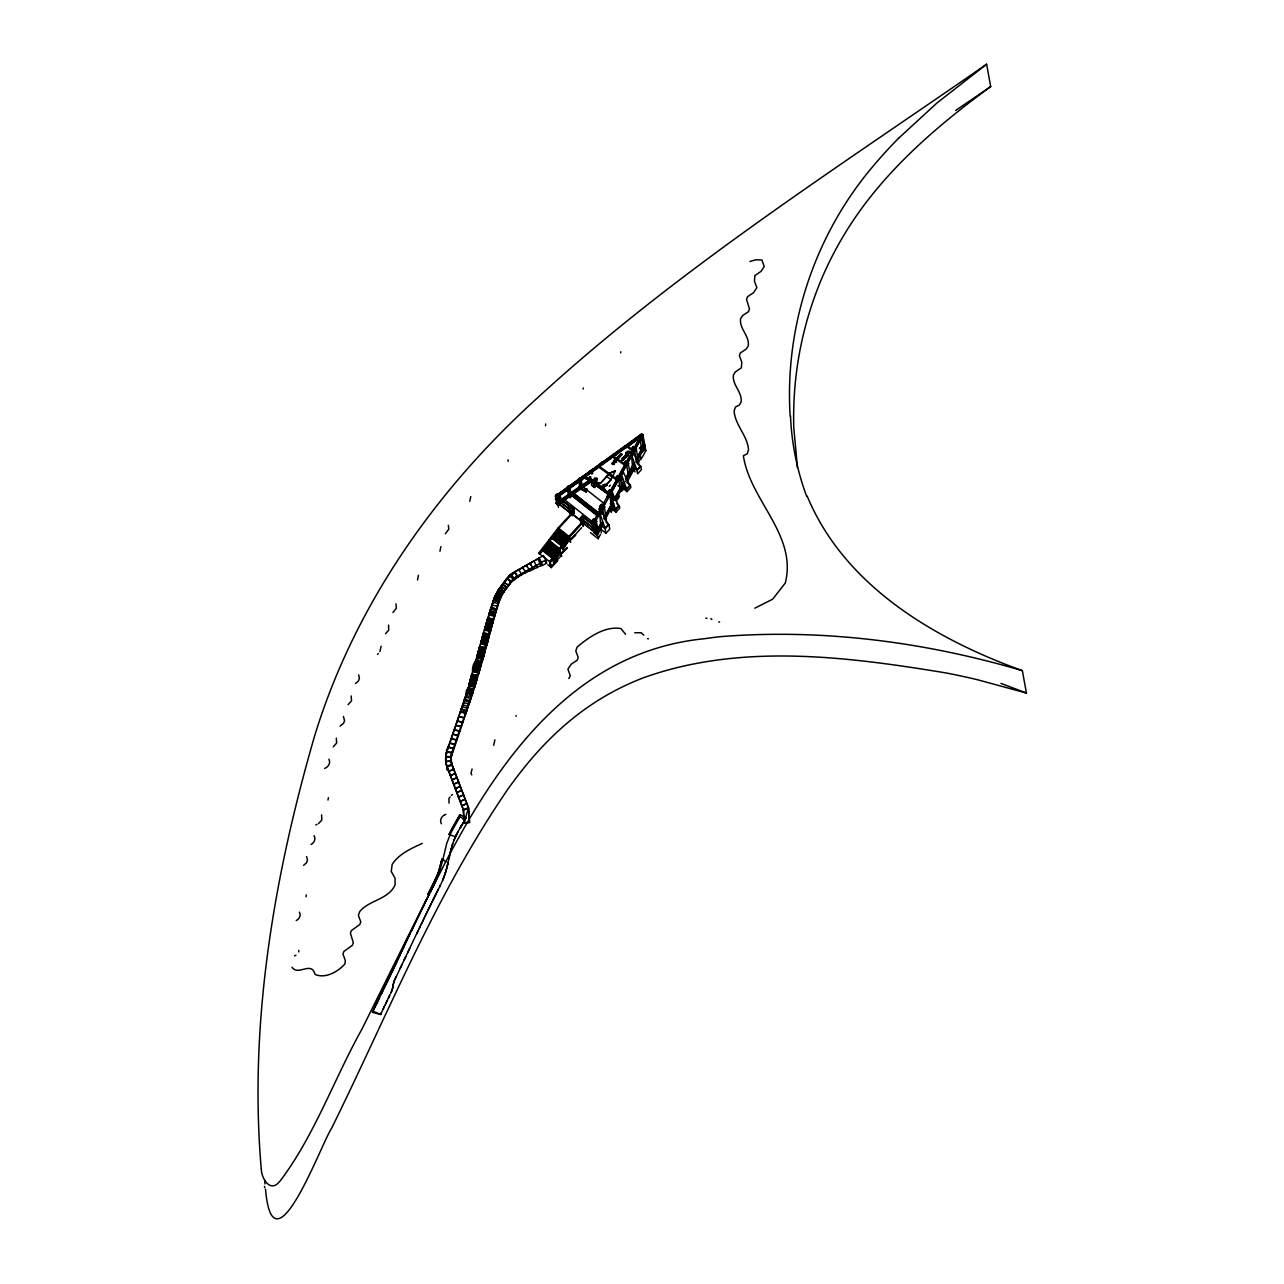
<?xml version="1.0" encoding="UTF-8"?>
<svg xmlns="http://www.w3.org/2000/svg" width="1284" height="1284" viewBox="0 0 1284 1284"><rect width="100%" height="100%" fill="white"/><g stroke="black" fill="none" stroke-linecap="round" stroke-linejoin="round"><path stroke-width="1.5" d="M445.58 758.09L445.676 760.224M594.973 477.552L596.627 485.095L594.396 487.519L591.603 485.32L591.667 479.558M488.851 637.426L488.401 635.163L483.266 633.75M493.008 622.034L492.671 620.3L487.535 618.872L489.958 611.2L495.094 612.629M445.676 758.298L445.997 755.265M451.133 756.099L451.406 762.552M451.182 755.794L451.085 760.064M500.712 596.241L499.637 599.532L494.613 597.846L500.054 588.168M482.367 660.955L475.208 685.158L474.871 683.313L469.735 681.884L470.088 683.794M493.168 621.424L494.34 617.299M490.167 632.643L488.289 639.416M493.377 620.718L493.024 619L491.499 624.618M478.691 673.586L479.157 668.226L474.005 666.717M475.594 684.019L475.224 682.013M479.06 672.334L478.611 670.087L473.475 668.659L478.627 670.184M474.342 687.983L476.99 675.496L471.854 674.068L468.676 685.817M475.963 682.815L475.578 680.697L470.442 679.284L471.517 675.464L476.653 676.893M482.495 660.506L482.014 658.162L476.878 656.75L481.516 640.363M479.43 671.083L478.964 668.787M482.864 659.173L482.367 656.862M495.913 611.714L497.406 606.786M498.433 589.821L497.566 591.86L502.156 594.267L511.337 581.861L517.629 576.644M600.206 483.538L609.82 472.929L615.389 470.811L609.884 473.282L600.206 483.538L596.354 482.848L596.851 478.274L591.138 481.195L596.851 478.274M596.354 482.848L596.916 478.627M472.801 692.83L472.528 691.322L467.408 689.909L467.665 691.386M476.332 681.595L475.931 679.397L470.795 677.984M476.701 680.376L476.284 678.096L471.148 676.684L476.3 678.193M498.288 603.913L498.802 601.265L493.65 599.74L493.136 601.313M483.217 657.922L482.72 655.562L477.584 654.134M451.278 756.276L451.342 754.832M494.581 616.384L496.041 611.344M486.572 645.756L486.106 643.637L480.97 642.209M483.57 656.638L483.073 654.246M471.709 696.153L474.534 684.709L469.382 683.2M490.039 633.012L491.355 628.197M496.523 609.739L496.988 606.626M490.52 631.295L491.242 625.452M480.168 668.563L479.67 666.171L474.534 664.759M483.94 655.338L483.426 652.946L478.29 651.534M500.76 596.145L502.076 593.85L497.454 591.25L493.762 600.398L498.898 601.827L503.44 592.357M480.537 667.295L480.023 664.871L474.887 663.459M497.277 607.139L501.418 594.877M495.415 613.511L495.929 609.836M477.086 678.979L476.637 676.796L471.501 675.368L473.154 670.071L478.274 671.484L475.401 681.355L475.85 683.12M484.293 654.038L483.779 651.646L487.535 638.517L482.399 637.105M487.294 643.14L486.171 647.184M494.212 617.668L494.693 616.079M492.542 623.799L492.141 622.259L487.005 620.83L487.342 622.692M480.906 666.027L480.377 663.571L475.241 662.143M495.046 614.795L498.031 603.608L492.879 602.1L493.056 603.095M473.186 691.643C473.154 685.833 464.824 687.486 466.365 693.569M481.853 638.951L487.005 640.475L487.422 642.754L487.647 641.823M392.952 985.984L392.888 986.818A27.237 25.15 -10.3 0 1 391.203 992.067L390.834 993.094M393.113 985.085L392.936 986.513M393.097 985.614L393.177 984.796M492.879 622.531L494.709 613.848L489.573 612.436M477.455 677.759L476.99 675.496M445.997 755.249L446.158 753.515M451.31 755.971L451.438 754.398M485.015 651.437L484.485 649.046M488.016 640.523L487.519 638.421L491.628 624.313L486.476 622.788L487.888 617.572L493.04 619.097M491.274 628.374L493.265 621.183M392.84 986.594L392.824 987.107A27.237 25.15 -10.3 0 1 391.251 992.291L390.962 992.821M393.209 985.021L393.225 984.491A27.076 24.942 -11.8 0 1 394.846 979.339M446.062 753.949L445.66 759.647M481.275 664.775C479.076 654.134 471.533 662.865 472.592 671.917M485.384 650.121L484.822 647.73L479.702 646.317L484.854 647.826L481.693 659.382M481.677 639.609L486.813 641.021L487.246 643.396L488.369 639.207M488.722 637.891L488.225 635.821M491.82 626.496L491.371 625.035M489.092 636.575L489.686 631.054C491.997 627.603 483.619 630.155 485.256 627.073M608.118 491.756L607.091 497.502M490.392 631.776L489.926 630.219L484.79 628.791L484.373 630.3M446.495 752.215L448.293 746.903L453.429 748.331L451.053 756.79L445.692 756.372L445.997 763.081M446.976 750.691L445.773 756.854L451.149 757.239L472.689 693.151M445.773 756.854L446.832 751.83L452 753.194L451.583 754.655M491.242 628.678L490.761 627.202M449.031 857.856L448.565 860.489M448.951 858.691L449.223 856.958M449.207 857.487L449.288 856.653M443.189 858.226L446.768 843.315L450.989 832.642L459.945 816.768L465.161 819.529L462.561 818.743M449.336 856.877L449.416 856.059M449.4 856.589L449.48 855.754M451.535 754.896C453.701 749.102 442.001 755.104 448.405 747.336L463.331 703.07M442.049 858.916L438.55 871.996L433.077 884.58M443.044 858.836L439.321 872.719L433.848 885.222M448.26 861.468L447.843 863.779M449.528 855.979L449.817 854.261M441.985 859.221L441.455 861.548M448.132 862.062L447.972 863.185M449.721 855.08L450.154 852.769M447.875 863.265L447.699 864.373M449.914 854.197L450.09 853.074M446.254 754.013L446.463 752.296M447.731 863.859L446.993 867.358M441.584 860.97L438.647 871.708M447.602 864.453L447.281 866.17M490.745 630.46L490.279 628.903L485.143 627.475L485.512 629.481M450.267 852.704L450.427 851.581M483.105 658.387L482.27 661.228M486.459 646.221L485.93 644.279M486.829 644.921L486.283 642.979L481.147 641.567M491.595 627.346L491.13 625.886L486.106 624.04M441.118 863.041L441.311 862.142M450.331 852.399L450.732 850.393M482.736 659.671L482.19 657.504L477.054 656.092M483.458 657.087L483.795 651.742L478.643 650.234M478.579 674.02L478.081 672.046L472.945 670.617M479.317 671.516L478.788 669.429L473.652 668.017M483.827 655.803L483.249 653.604L478.113 652.176L483.266 653.7M487.182 643.605L486.636 641.679M447.169 866.235L446.912 867.647M484.549 653.203L483.956 650.988L478.82 649.576M484.903 651.903L484.309 649.688M450.684 850.923L450.877 849.815M486.652 641.775L481.5 640.267L483.522 632.787L488.771 633.959M475.594 660.843L480.746 662.367L477.728 673.346M476.589 680.664L476.107 678.755M480.794 666.476L480.2 664.213L482.912 655L477.776 653.588M476.557 657.954L479.638 646.494M476.974 679.413L476.46 677.438L471.324 676.026M485.4 626.72L483.442 633.092L488.594 634.601L485.577 645.595M450.844 850.329L451.021 849.222M446.88 867.422L446.768 868.241M474.727 686.779L474.342 685.271L469.206 683.842M480.056 669.012L479.494 666.829L474.358 665.401M488.626 615.421L489.557 612.34L494.693 613.752L493.762 616.85M446.8 867.727L446.688 868.53M446.334 753.612L448.293 746.903M472.175 692.622L472.432 693.986L475.481 684.356M470.779 699.042C472.801 697.068 467.536 689.973 465.611 695.96M481.805 658.933L476.701 657.392L481.853 658.917L482.335 661.597L478.916 660.65M476.22 681.9L475.754 680.055L470.618 678.626M450.989 849.735L451.101 848.933M472.881 690.022L468.981 704.483M475.096 685.56L474.695 683.955M446.655 868.321L446.286 870.006M486.604 622.323L491.788 623.559L492.125 625.42L491.965 622.901L486.829 621.488L487.166 623.35M491.788 623.559L486.668 622.226L486.989 623.992M477.343 678.177L476.813 676.138M451.149 849.157L451.759 846.589M483.442 633.092L480.441 644.167M473.298 669.365L478.451 670.826M477.905 672.688L472.769 671.275L477.921 672.784L478.322 674.838M469.623 702.557L469.559 701.096M471.292 697.485L470.955 696.731M446.254 869.782L446.126 870.6M473.812 687.229L468.853 685.142L469.174 686.892M470.137 701C472.191 697.629 462.673 694.788 464.375 701.562M473.074 691.948L472.705 690.68L467.569 689.251L467.858 690.808M446.174 870.071L445.612 872.35M486.363 623.189L487.551 618.968L487.872 620.75M485.272 627.057L485.978 624.505L491.146 625.982M451.711 847.103L451.84 846.3M460.426 712.106L461.742 707.933M465.546 713.535L465.723 712.877A10.063 1.926 -74.7 0 1 465.932 711.93M453.894 769.87L452.016 764.67L468.467 807.764L464.134 822.884L469.527 822.466L468.532 808.15L463.46 810.027L446.591 765.473M472.319 694.339L471.998 693.28L466.878 691.851L464.166 700.47L469.318 701.995M489.509 631.712L484.549 629.642M474.599 687.197L474.165 685.913M451.888 846.525L452.016 845.723M489.669 611.986L490.809 608.407M494.805 613.415L495.062 612.532L489.942 611.104L493.666 599.837M451.968 846.236L452.193 845.145M586.194 491.949L586.916 489.156L582.92 490.055L586.194 491.949L586.916 489.156M445.66 871.836L445.516 872.639M445.484 872.414L444.473 875.8M490.825 608.343L492.719 602.565M495.961 609.756L496.218 608.969L491.082 607.541L491.307 608.793M469.607 700.936L464.68 698.881L464.888 699.989M465.562 696.105L465.53 698.063M445.387 872.703L444.954 874.356M464.102 700.711L463.797 701.658M452.337 845.081L453.364 841.71M462.144 707.949L462.77 704.788L467.922 706.312M463.717 703.439L463.668 702.059M468.419 704.643L467.007 708.977M452.417 844.792L452.674 843.7M493.008 602.854L494.26 597.927M498.272 602.742L498.898 600.784M466.878 709.362L466.236 711.304M497.325 607.412L497.759 604.299M452.096 752.119L451.904 752.713M452.112 752.841L453.413 749.118M498.994 600.495L500.295 597.253M444.826 874.42L444.36 876.073M508.207 461.438L507.983 459.849M545.539 425.742L545.668 423.961M583.209 389.036L583.289 387.961M438.727 871.29L436.64 877.004M620.702 352.827L620.782 351.768M485.753 628.63L486.492 622.884M476.894 656.846L473.122 669.975L478.258 671.388M469.896 684.388L470.458 679.38L475.594 680.793M468.05 690.214L469.575 682.639M467.103 693.151L467.777 688.689M447.009 750.594L447.795 748.331M447.923 747.962L464.198 700.566M449.849 743.211L454.969 744.624M454.504 729.858L459.64 731.286M480.216 664.309L475.08 662.897L480.2 664.213L479.59 670.601M482.993 658.676L486.219 647.072M452.145 752.007L468.692 703.969L463.54 702.444M459.672 731.158L454.536 729.729M467.28 709.362L467.264 708.19L462.128 706.762M467.938 707.5L467.906 706.216M475.77 660.201L480.922 661.709L481.404 664.374M460.571 712.459C459.929 710.325 466.59 712.155 465.707 713.872M466.493 711.625L466.493 710.534L461.357 709.121L466.622 711.24M457.569 721.078L462.705 722.507M448.276 747.705L453.429 748.331M459.142 716.584L464.278 717.997M456.542 740.13L451.406 738.701M444.328 875.849L443.622 878.063M499.556 599.066L498.93 602.019M493.65 599.74L499.444 588.265M444.007 876.699L443.718 877.774M456.061 725.38L461.197 726.792M452.979 734.207L458.115 735.62M453.733 841.1L454.135 839.752M453.83 840.811L454.247 839.479M443.462 878.112L442.579 880.583M443.349 878.4L442.097 881.691M454.279 839.704L455.948 835.627M454.632 838.869L458.308 831.085M500.872 596.739L496.427 593.738L506.105 580.159M436.48 877.052L428.021 893.857L429.049 894.884L428.021 893.857M499.027 601.458L493.891 600.045L494.501 597.285L496.362 593.32L501.242 596.065M454.038 824.938L448.999 834.552A52.885 48.648 -8.3 0 1 455.547 836.879L456.35 834.825M449.143 834.215L452.787 827.153M395.103 978.793L394.894 979.564A27.076 24.942 -11.8 0 0 393.273 984.716M395.023 979.291L395.873 977.156M495.351 595.246L500.407 597.846M441.552 882.557L441.214 883.617M384.333 1006.415L380.642 1014.504L372.424 1012.306L375.393 1006.062M372.424 1012.306L376.822 1003.077M376.485 1004.329L377.464 1002.242M395.649 977.926L396.002 976.883M380.642 1014.504L381.284 1012.851M383.065 1009.401L384.847 1005.34M377.384 1002.435L379.326 998.358M404.027 946.26L410.045 933.629M379.165 998.679L383.29 989.515M400.094 954.461L412.95 927.578M381.91 992.933L400.271 954.638M404.059 946.725L396.435 962.101M411.394 931.349L416.385 920.419M407.606 952.68L418.07 930.739M409.724 948.523L404.075 960.047M416.674 933.998L420.317 926.069M405.808 956.724L400.03 968.473M419.306 928.492L421.89 922.779M384.895 1005.565L387.046 1000.734M385.794 1003.655L389.646 995.309M390.031 994.49L388.378 998.246M383.691 988.696L385.762 984.363M413.336 926.743L414.925 923.437M386.837 982.629L396.612 962.278M415.872 921.992L418.761 915.46M396.034 977.108L402.293 964.075M421.136 924.64L423.206 920.018M422.596 921.623L424.41 917.546M416.77 919.585L417.573 917.932M418.52 916.471L419.82 913.261M419.579 914.272L420.751 911.335M423.913 918.879L425.469 915.348M424.972 916.68L426.529 913.149M512.204 580.111L508.624 585.424L504.275 582.471L511.064 574.975L515.687 572.166M420.638 912.073L421.698 909.409M434.65 883.119L433.575 885.302M421.569 910.147L422.5 907.756M426.031 914.481L427.331 911.512M440.653 884.483L440.155 885.799M426.962 912.555L428.262 909.586M422.516 908.221L424.105 904.45M423.319 906.568L423.72 905.75M427.893 910.629L429.049 907.949M440.508 884.756L439.882 886.345M428.696 908.992L429.193 907.676M456.125 835.579L456.623 834.279M424.121 904.931L425.582 901.432M424.924 903.278L425.325 902.459M429.225 907.9L429.851 906.295M429.498 907.339L430.654 904.658M430.301 905.701L431.328 903.278M425.582 901.898L426.93 898.688M426.4 900.261L426.802 899.442M430.975 904.337L432.002 901.914M431.777 902.684L432.13 901.641M427.074 898.88L429.45 894.081M427.749 897.516L428.15 896.697M432.178 901.866L432.676 900.549M432.451 901.32L433.35 899.185M433.109 899.956L433.478 898.912M428.134 894.499L432.949 884.853M433.527 899.137L434.024 897.821M439.979 885.848L439.626 886.875M433.783 898.591L434.698 896.457M434.329 897.5L434.827 896.184M495.447 595.776L500.375 597.686L500.824 596.835M429.37 894.226L430.589 891.305M430.172 892.589L430.654 891.658M434.875 896.409L435.228 895.365M435.003 896.136L435.918 894.001M439.706 886.393L439.353 887.421M435.549 895.044L436.448 892.91M430.782 891.385L431.809 888.849M431.392 890.133L431.857 889.25M436.223 893.68L436.993 891.818M436.769 892.589L437.138 891.545M433.318 885.848L432.355 887.758M431.938 889.042L433.575 885.767M437.17 891.77L437.667 890.454M437.314 891.497L438.358 889.106M437.988 890.149L438.935 888.239M456.526 834.777L457.024 833.476M432.933 887.1C488.482 774.477 565.714 652.433 704.242 638.742A370.097 341.672 -10.3 0 1 720.565 636.655C821.985 628.518 924.929 641.888 1022.369 670.665L1026.43 693.055L977.156 679.653A692.076 638.934 -10.3 0 0 945.971 672.928C846.814 656.589 740.852 642.947 643.942 677.599A246.014 227.124 -10.3 0 0 591.571 704.627C565.57 722.057 542.923 744.126 523.439 768.554A491.403 453.669 -10.3 0 0 508.223 788.665C435.661 894.258 387.896 1014.103 331.481 1128.524C321.112 1143.948 272.994 1276.794 265.499 1189.096M456.799 834.231L457.168 833.204M428.936 894.242L361.928 1029.142C333.984 1079.154 314.789 1135.072 280.072 1181.071A41.505 36.995 16 0 1 279.286 1181.858C270.282 1193.013 261.278 1178.407 261.31 1168.889M585.327 477.263L557.978 496.699L556.245 495.48L642.144 434.425L608.696 495.512L603.56 487.695L610.783 479.927L615.389 470.811M457.489 832.899L457.874 831.871M516.136 715.445L516.024 716.328M597.798 529.265L601.618 522.283M605.438 515.285L612.131 503.055M614.041 499.572L623.591 482.11M625.501 478.611L634.103 462.898M636.11 459.495L644.054 444.954L636.142 459.656M604.363 518.03L604.186 519.089L604.379 518.126M605.599 515.783L612.259 503.585M614.169 500.102L623.703 482.688M633.221 465.273L625.597 479.205L633.253 465.434M596.434 533.053L601.811 523.214M605.615 515.943L612.291 503.745M614.201 500.262L623.719 482.848M596.466 533.197L601.827 523.374M636.078 461.919L644.921 445.757L643.204 444.408M603.015 523.374L597.285 533.855L557.577 502.574M604.924 519.876L613.527 503.633M615.437 500.664L624.04 484.951M625.613 481.564L634.376 465.546M636.463 462.24L645.049 446.527L643.653 445.42L641.647 434.313L593.77 521.063L595.888 532.748M624.201 487.438L622.339 490.825L620.252 478.081L617.588 475.979L615.983 477.712L618.647 479.815L620.75 491.355L622.355 489.621L619.691 487.519M627.908 480.585L634.81 468.002M617.716 499.38L619.578 495.993M611.296 511.754L613.158 508.352M638.373 462.641L640.812 458.179M642 457.698L645.82 450.716L643.011 435.26L641.342 434.169L556.245 495.48M590.528 532.699L598.167 538.702L600.559 534.337M635.066 447.137L641.679 434.474L642.738 434.939L609.306 496.202L608.247 495.72L616.866 480.104M618.792 476.637L633.14 450.62M642.144 434.425L608.632 495.159L603.496 487.342L610.783 479.927M598.167 538.702L595.134 522.026L643.011 435.26L557.978 496.699M501.482 594.765L511.209 581.315L507.019 578.153L499.813 588.57M458.934 830.25L460.699 826.88M459.993 828.437L460.394 827.394M454.199 824.697L455.178 823.012M460.747 827.105L461.149 826.094M460.876 826.88L461.47 825.853M455.098 823.124L456.895 820.027M461.197 826.318L461.614 825.307M461.341 826.045L461.919 824.777M461.807 825.259L462.368 824.312M455.916 821.712L457.345 819.24M461.951 824.986L466.14 817.892M462.112 824.713L464.92 819.946M456.671 820.428L459.929 814.858L457.81 818.47M462.818 823.526L464.327 820.974M463.973 821.246L464.696 820.043M501.29 586.483L505.639 589.356M507.132 587.35L502.782 584.493M501.209 595.937L506.779 587.157L502.542 584.862M327.982 800.044L328.447 797.653M306.09 896.73L306.202 894.948M298.739 951.909L298.851 950.385M546.551 547.241L543.052 551.045L549.712 541.559L558.861 548.846L556.245 552.377L557.16 557.417L555.266 559.808M559.439 531.223L552.425 538.831L559.086 529.345L568.234 536.632M559.583 550.226C539.729 575.425 566.372 533.197 558.636 555.266M498.417 589.725C510.936 595.632 494.115 591.796 499.717 588.024M549.857 542.121L549.215 541.623L558.893 531.127L558.283 527.756L558.925 528.254L539.633 554.094L549.985 542.875L548.91 539.97L558.283 527.756L571.428 513.52L571.733 515.221M469.816 501.306L470.779 496.571M417.509 579.999L418.472 575.248M439.963 551.269L440.926 546.535M503.665 592.068L505.27 589.083M379.871 651.582L381.139 646.285M459.303 817.619L459.945 816.768M539.633 554.094L538.879 552.906L548.91 539.97L549.985 542.875M561.044 555.876L561.686 556.389L559.696 548.461L561.044 555.876L550.692 567.095L549.664 561.397L569.069 536.247L582.198 522.026L582.968 526.215M557.802 560.594L551.317 567.592L550.29 561.894L569.695 536.744L582.84 522.524M378.298 653.604L377.48 654.31M505.992 579.517L499.701 587.928L504.163 591.426L499.797 588.473M506.891 587.735L514.098 578.426L545.973 559.808L543.293 555.539L537.466 558.989M494.902 739.857L493.698 745.266M451.39 795.438L452.385 794.555M472.095 769.004L470.939 773.401L471.79 774.942M450.154 796.995L448.918 798.536L449.079 803.142M506.185 579.261L508.769 576.291M521.657 574.606L511.321 581.877C500.632 576.211 519.121 570.529 522.845 567.223M506.891 579.196L510.631 574.622L514.788 571.845L538.397 558.476M612.051 463.476L620.926 453.653L621.921 454.343L613.11 464.519L612.051 463.476L613.11 464.519M612.115 463.829L620.926 453.653M613.046 464.166L621.921 454.343M622.323 458.629L628.967 451.262L629.979 451.952L623.382 459.672L622.323 458.629L623.382 459.672M622.387 458.982L628.967 451.262M623.318 459.319L629.979 451.952M556.903 494.179L559.102 496.106L556.903 494.179L555.121 496.106L557.288 497.807M558.396 504.114L557.176 497.229L558.283 496.025L559.744 502.67L558.396 504.114L556.935 502.959L555.956 496.266L557.063 495.062C567.255 497.646 550.659 502.445 558.556 505.318L560.996 502.445M555.458 498.946L558.107 495.865L560.675 498.048M573.418 509.026L558.203 497.036L556.453 499.123L559.07 495.881M566.485 488.016L568.266 486.09L570.465 488.016L568.684 489.942L566.533 488.241L568.266 486.09M567.319 488.193L568.427 486.989L569.647 487.952L571.187 495.03L569.839 496.475L568.379 495.319L567.319 488.193L568.539 489.156L569.839 496.475M557.962 500.744L560.643 497.855M568.539 489.156L569.647 487.952M570.433 487.792L568.684 489.942M556.149 503.408L558.267 501.129M577.848 479.943L579.63 478.017L581.829 479.943L580.047 481.869L577.896 480.168L579.63 478.017M558.171 496.491L560.193 498.096L557.978 500.503L558.765 504.853L556.726 503.248L558.957 500.84M556.421 498.962L571.861 510.92L572.584 514.916L557.368 502.927L558.765 501.418M578.683 480.104L579.806 478.9L581.01 479.863L582.551 486.989L581.219 488.45L579.742 487.278L578.683 480.104L579.903 481.067L581.219 488.45M583.337 476.332L584.011 475.61L609.9 493.746L609.563 495.207L583.337 476.332L609.563 495.207M579.903 481.067L581.01 479.863M583.674 477.086L584.011 475.61M558.556 505.318L560.594 502.622M581.796 479.718L580.047 481.869M570 497.662L572.118 495.383L570 497.662L567.592 495.768L569.631 493.072L597.413 514.996M567.592 495.768L569.631 493.072M568.379 495.319L569.711 493.858L568.748 488.706M590.046 472.031L591.17 470.827M597.542 466.236L598.216 465.514L618.214 480.023L617.54 480.746L597.542 466.236L597.879 466.975L598.216 465.514M578.891 487.342L581.01 485.047L583.418 486.941L581.363 489.637L578.891 487.342L581.363 489.637M578.956 487.743L581.01 485.047M579.742 487.278L581.09 485.833L579.806 478.9M591.796 474.165L592.903 472.961M601.41 463.957L602.533 462.738M615.887 455.467L613.72 453.766L611.986 455.932M581.299 489.236L583.418 486.941M612.083 456.879L613.72 453.766M624.136 447.795L625.26 446.591M625.95 446.029L626.624 445.307L634.168 451.117L633.51 451.84L625.95 446.029L626.287 446.784M568.748 509.25L571.428 506.345L573.996 508.544L571.316 511.433L568.78 509.443L571.428 506.345M634.087 440.717L635.195 439.513M637.313 437.956L637.987 437.234L640.556 439.545L639.881 440.268L637.313 437.956L640.186 440.781L642.241 452.064L643.846 450.331L641.791 439.032L639.127 436.945L637.538 438.679L637.987 437.234M613.222 464.391L615.325 462.112M637.137 438.743L639.111 436.416L642.161 438.807L640.186 441.134L637.105 438.582L640.186 441.134M571.284 511.241L573.964 508.352M596.562 484.71L594.396 487.519M631.551 448.87L633.526 446.527L636.607 449.095L634.601 451.262L631.519 448.71L633.526 446.527M558.733 528.43L572.134 513.793L582.792 522.187L583.482 526.023M625.485 456.51L626.817 455.066M640.154 440.974L642.161 438.807M564.125 547.369L563.387 543.276L554.255 536.07L559.471 528.928M549.343 540.532L552.024 537.643L562.697 546.149L560.017 549.054L549.343 540.532L549.969 544.015M549.359 540.644L552.024 537.643M539.007 553.597L550.114 541.142M542.651 549.857L539.328 553.597L549.985 561.991L550.916 567.127L554.255 563.515L553.292 558.251L542.651 549.857L553.324 558.363L549.985 561.991M544.512 548.814L553.661 556.1L552.521 557.561L553.356 562.183L555.266 559.872L554.383 554.977L545.251 547.77L547.867 544.239M634.601 450.893L636.206 449.159L633.542 447.057L631.953 448.79L634.601 450.893L636.671 462.24M628.63 463.556L625.549 460.988L623.575 463.315L626.624 465.723L628.598 463.396L626.592 465.562M631.455 454.729L632.9 453.172L633.927 453.974L640.122 466.397L636.896 469.896L632.514 466.445L631.455 454.729L636.896 469.896M543.389 550.354L544.143 549.424L553.276 556.614L554.126 561.285M632.466 455.531L633.927 453.974M625.87 464.824L625.533 466.285L625.87 464.824L612.42 455.419L612.741 456.157M620.637 478.017L617.572 475.449L615.598 477.776L618.647 480.184L620.621 477.857L618.615 480.023M609.226 486.379L610.333 485.175M621.087 473.539L622.531 471.966L623.543 472.769L629.77 485.32L626.544 488.819L622.162 485.368L621.087 473.539L626.544 488.819M582.711 515.253L580.079 518.335L582.615 520.341L585.247 517.243L582.711 515.253L585.247 517.243M622.098 474.326L623.543 472.769M607.589 492.077L609.595 489.91L612.661 492.462L610.654 494.645L607.621 492.237L609.595 489.91M608.712 496.057L608.006 492.173L609.611 490.44L612.275 492.542L613.335 498.353M585.6 521.834L583.369 524.241L581.331 522.636L583.562 520.229M563.387 548.477L562.633 544.304L566.372 539.232L557.224 531.929M582.792 522.187L569.39 536.824L558.717 528.318M552.393 538.67L561.557 546.021L568.956 537.996M609.242 494.468L611.361 492.205L612.372 493.008L618.631 505.687L615.389 509.186L611.024 505.736L609.916 493.778M612.275 492.542L610.67 494.276L612.789 505.912L610.125 503.809M604.652 506.763L602.678 509.09L599.644 506.698L601.618 504.371L604.684 506.923L601.618 504.371M568.507 540.708L568.603 536.118L566.356 539.136L567.063 542.988M599.644 506.698L601.634 504.532M615.389 509.186L610.927 494.581L612.372 493.008M567.4 542.329L568.539 540.821L567.849 537.049L558.717 529.859M564.462 546.695L567.432 542.442L566.726 538.606L557.593 531.416M581.652 527.628L569.823 540.436L575.713 535.251M575.441 534.738L570.064 540.548L569.374 536.712M630.316 475.064L628.711 476.797L626.624 465.354L623.96 463.251L625.565 461.518L628.229 463.62L630.316 475.064L627.651 472.961M563.74 547.787L563.756 542.747M640.78 466.397L641.39 469.703L637.602 473.796L636.992 470.49L640.78 466.397L637.121 463.508M557.144 557.336L558.652 555.362L557.737 550.306L548.605 543.116M566.774 547.53L560.723 554.078L567.4 548.027M600.735 510.551L600.029 506.634L601.634 504.901L604.299 506.987L602.694 508.737L604.459 518.576M560.947 554.142L563.612 551.253L562.264 544.817L553.131 537.627L562.28 544.914M593.625 518.832L591.651 521.16L594.669 523.39L596.675 521.224L593.625 518.832L596.707 521.384L594.701 523.551L563.307 498.738L590.752 480.152M599.532 512.573L600.992 511L602.003 511.802L608.279 524.61L605.053 528.109L600.671 524.658L599.532 512.573L605.053 528.109M600.559 513.375L602.003 511.802M611.024 505.736L613.174 503.408M630.428 485.32L630.829 487.519L627.041 491.628L626.64 489.413L630.428 485.32L626.769 482.431M616.85 503.761L619.289 505.687L619.723 508.079L615.935 512.172L611.056 508.336L613.575 505.591M595.888 530.388L598.119 527.981L596.097 526.376M595.888 530.645L598.569 527.74L596.033 525.75L598.601 527.933L595.92 530.822L593.352 528.639M594.203 532.924L592.052 521.095L593.657 519.362L596.322 521.448L598.472 533.293L596.867 535.027L594.203 532.924L595.808 531.191M615.935 512.172L615.501 509.796L619.289 505.687M580.994 518.11L581.716 522.106L596.948 534.112L598.328 532.603M596.691 534.738L598.906 532.33L598.119 527.981M608.937 524.61L609.756 529.12L605.968 533.229L605.149 528.719L608.937 524.61L606.497 522.684M898.495 138.351L936.999 102.961L986.626 64.2L990.686 86.59C943.884 120.84 898.8 158.718 863.875 205.408A378.636 349.569 -10.3 0 0 822.579 276.606C809.064 308 800.141 341.335 796.112 375.281A418.809 386.644 -10.3 0 0 793.785 427.668L797.444 467.601M512.717 579.614L515.622 577.206M508.913 576.147L510.551 574.67L514.226 579.084L510.743 575.232L514.9 572.391L517.885 576.709M570.786 494.95L591.426 480.553M643.091 435.388L626.287 447.683L625.164 446.896L641.342 434.169L641.968 437.587M642.209 434.778L582.342 477.183L641.823 434.297L642.674 435.629L641.823 434.297M642.498 435.18L583.016 478.065L582.166 476.733M515.927 577.014L525.317 571.621L522.636 567.367L533.454 561.285M640.363 448.983L644.985 445.805M986.626 64.2C833.3 170.515 674.806 271.646 537.001 398.313C436.191 489.734 354.882 604.652 314.724 735.572C274.278 874.95 248.711 1022.883 261.214 1168.408M990.686 86.59L955.665 110.456M625.581 456.895L627.394 454.52M572.552 492.542L572.375 491.612L590.624 479.413M622.13 458.372L625.452 456.157M558.46 507.421L557.577 501.932L572.423 491.804M591.844 479.253L572.391 492.237L599.548 513.969M557.705 502.67L570.577 494.067L570.417 493.136L597.782 514.772M639.32 448.293L644.054 444.954M621.279 460.603L626.255 457.281M639.897 448.1L644.648 444.922L643.252 443.815M572.696 493.168L571.284 494.613M573.21 492.896L592.02 480.521M621.873 460.571L625.18 458.356M558.38 503.055L573.82 492.896L572.375 491.612M590.496 482.367L559.102 503.761L571.845 494.436M640.026 448.838L644.648 444.922M537.836 558.781L540.981 565.618M540.163 563.275L541.575 562.264L542.201 565.65L546.583 563.194L545.973 559.808M536.792 559.375L535.637 560.033M533.534 561.236L534.545 560.659M537.226 564.928L525.349 571.605M537.113 567.319L529.441 571.219L529.185 569.454M521.288 574.815L529.377 570.899M536.889 567.464L542.105 565.12M445.387 533.759L448.822 529.136L448.341 525.3M634.778 632.723L641.262 632.771L643.814 635.227M754.799 608.183L772.663 599.195L785.278 583.048C797.492 535.139 750.033 500.583 743.372 455.74L747.144 453.862L748.524 449.882C747.593 435.597 735.042 425.245 734.111 410.96L735.491 406.98L739.263 405.102L741.125 401.988C742.457 392.053 732.073 385.04 733.389 375.105L735.267 371.975L741.366 367.85L741.799 362.136L739.391 355.652L740.322 353.004L746.437 348.863L748.299 345.749C749.615 335.814 739.231 328.8 740.563 318.865L742.425 315.736L748.54 311.611L749.455 308.946L746.566 299.413L747.497 296.764L753.596 292.64L756.87 287.712L754.462 281.228L754.896 275.53L761.011 271.389L764.269 266.478L761.877 259.994L755.73 259.769L749.92 261.503M392.952 612.484L396.339 608.295L395.953 603.865M385.537 633.702L388.699 630.187L388.554 625.083M355.54 683.553L358.461 680.969L359.392 678.337L358.669 674.886M348.108 704.675L351.511 700.791L351.19 695.928M340.099 726.086L343.614 723.229L344.545 720.597L343.406 716.424M315.832 824.938L317.004 824.344M333.246 746.855L336.649 742.987L336.328 738.139M324.627 768.49C328.239 767.094 331.095 763.001 328.881 759.181M318.528 823.59L321.819 820.075L321.626 814.923M311.065 844.487C314.275 842.962 316.073 838.805 314.034 835.627M303.586 865.32L306.523 862.816L307.47 860.216L306.619 856.589M294.485 955.922L295.898 955.232M296.251 920.596C299.284 919.119 301.21 915.315 299.413 912.121M444.424 815.003C441.247 816.496 439.497 820.556 441.359 823.766M445.018 814.73L445.853 814.345M422.292 843.363C411.137 848.58 399.099 853.732 392.166 864.437L391.251 871.419L395.071 878.288L395.119 884.82C388.554 899.538 369.583 899.859 359.777 911.463L358.38 915.38L360.772 921.848L359.841 924.464L351.351 930.627L350.42 933.227L353.309 942.713L352.378 945.313L343.871 951.444L342.94 954.044L345.332 960.496L344.882 963.947C338.061 971.779 325.189 979.002 315.045 974.412C311.498 960.448 298.081 976.514 292.03 967.189M586.403 478.595L590.576 476.894L586.467 478.948L582.487 476.846L586.467 478.948M448.662 771.299C462.192 764.766 444.36 776.724 446.928 766.484L451.824 764.044M451.952 779.902L456.96 777.655L452.016 780.062M453.589 784.203L458.613 781.956L453.685 784.444M455.242 788.504L460.25 786.257L455.355 788.825M456.799 792.356L461.887 790.559L456.815 792.389M458.516 797.107L463.54 794.86L458.565 797.236M460.17 801.409L465.177 799.162L460.25 801.617M461.807 805.71L466.814 803.463L461.919 805.999M445.644 760.561L447.025 766.949L452.112 765.152L468.467 807.764L463.363 809.562L464.086 822.627L469.527 822.466M705.751 618.214L706.922 618.166M601.698 508.608L599.018 509.138L601.65 508.368M586.965 489.429L582.952 490.231L586.146 491.708M541.366 565.474L538.895 557.978L541.591 562.36M446.078 763.498L445.757 761.556L451.101 760.77L452.145 765.232L451.615 763.322M445.757 761.556L451.198 761.251L451.149 757.239M518.608 570.545L518.816 569.486L521.705 574.847M710.822 618.647L711.882 619.498M596.29 482.495L600.142 483.185M497.133 606.337L491.981 604.812L492.189 606M491.098 607.637L496.234 609.065M495.72 610.654L490.568 609.146L490.825 610.51M494.34 615.068L489.188 613.559L489.477 615.116M493.955 616.288L488.803 614.779L489.076 616.24M488.048 620.108L487.711 618.23L492.847 619.642L493.184 621.52M487.727 618.326L492.863 619.739M487.679 621.312L487.358 619.53L492.494 620.958M487.374 619.626L492.51 621.055L491.933 625.966M487.182 620.188L492.334 621.697M487.021 620.926L492.157 622.355M491.387 625.131L486.235 623.623L486.588 625.549M490.793 627.298L485.641 625.789L485.962 627.619M485.384 626.624L490.536 628.149M484.806 628.887L489.942 630.316M483.089 634.392L488.241 635.917M482.912 635.05L488.064 636.559M487.872 637.121L482.736 635.692L487.888 637.217L488.305 639.512M482.559 636.35L487.711 637.859L488.129 640.058M482.383 637.008L487.519 638.421M482.206 637.65L487.358 639.175M487.166 639.721L482.03 638.308L487.182 639.817L487.599 642.112M481.693 639.705L486.829 641.117M486.459 642.337L481.323 640.909L486.476 642.433L486.893 644.696M480.986 642.305L486.122 643.733M480.794 642.867L485.946 644.375M485.753 644.937L480.617 643.525L485.769 645.033L486.251 647.634M479.526 646.976L484.678 648.484L485.143 651.084M479.349 647.617L484.501 649.142M479.173 648.276L484.325 649.784M478.996 648.918L484.148 650.442L484.614 652.994M478.467 650.876L483.619 652.4M477.937 652.834L483.089 654.342M477.76 653.492L482.896 654.904M482.543 656.204L477.407 654.792L482.559 656.301L483.009 658.756M477.231 655.434L482.383 656.959M477.07 656.188L482.206 657.601M475.417 661.501L480.553 662.913L481.035 665.529M475.433 661.597L480.569 663.009M474.711 664.101L479.863 665.626M474.181 666.059L479.333 667.568L479.767 669.975M473.828 667.359L478.98 668.884M471.87 674.164L477.006 675.593M471.677 674.726L476.829 676.235M470.971 677.326L476.123 678.851M470.811 678.08L475.947 679.493M470.265 679.942L475.417 681.451L474.839 686.41M475.241 682.109L470.104 680.536L470.458 682.59M469.559 682.542L474.711 684.051M474.181 686.009L469.029 684.5L469.334 686.17M468.869 685.239L474.005 686.667M467.954 688.047L473.074 689.46M467.745 688.593L472.897 690.118M467.601 689.347L472.721 690.76M467.488 691.98L467.232 690.551L472.351 691.98L472.624 693.408M467.248 690.648L472.368 692.076M472.191 692.718L467.055 691.209L467.296 692.558M466.894 691.948L472.031 693.376M470.971 696.827L465.819 695.302L466.044 696.49M460.619 711.561L465.755 712.973M460.699 712.058L465.835 713.487M459.158 716.488L464.294 717.9M457.618 720.902L462.754 722.314M456.077 725.316L461.213 726.728M452.995 734.143L458.131 735.572M451.454 738.557L456.59 739.985M449.914 742.971L455.05 744.399M499.155 600.013L494.035 598.553L499.283 600.735M625.581 634.28L620.926 628.55C605.005 625.886 588.891 637.057 577.174 647.008L575.794 650.988L578.185 657.488L577.27 660.136L571.155 664.261L567.897 669.189L570.305 675.689L569.727 676.812A35.631 7.993 -66.7 0 0 568.86 678.53M494.661 596.899L499.685 598.585M494.501 597.285L499.797 599.179M1022.369 670.665C934.704 639.031 844.455 586.002 807.187 496.138M1026.43 693.055L1000.958 683.393M373.114 1011.375L380.594 1014.28M495.48 595.728L500.375 597.702M641.759 435.003L642.738 434.939M609.226 495.672L608.247 495.72M466.204 817.78L460.009 814.73M496.539 593.577L501.274 595.856M598.986 508.962L602.212 510.615M497.566 591.86L502.172 594.38M497.727 591.507L502.285 594.075M498.529 590.271L502.991 592.967M502.429 584.204L506.763 587.061M505.286 589.179L500.937 586.226L505.382 589.661M641.47 434.875L643.22 436.095M629.032 451.615L630.043 452.305M620.991 453.99L621.986 454.697M615.726 458.244L618.727 460.346M611.746 456.141L625.196 465.546M608.375 473.138L613.303 476.589M607.701 473.86L612.629 477.311M585.953 477.488L610.237 494.484M556.116 494.773L557.85 495.993M593.77 521.063L595.134 522.026M507.148 578.811L511.337 581.957M642.193 438.967L639.111 436.416M644.167 449.416L645.82 450.716M641.181 448.228L643.846 450.331M628.791 455.627L627.378 454.424L627.539 455.258M625.404 455.868L626.785 456.96M636.992 470.49L632.113 466.638L632.707 469.96L635.163 471.886M626.64 489.413L621.761 485.561L622.162 487.776L627.041 491.628M606.481 476.203L611.104 479.847M617.861 485.48L618.936 486.331M594.909 481.661L604.074 488.899A2.119 1.958 -10.3 0 1 603.416 486.122A2.119 1.958 -10.3 0 1 606.642 485.866M608.006 492.173L610.927 494.581M605.775 491.13L606.578 491.323M591.539 484.935L594.332 487.134L593.481 479.157M615.501 509.796L610.622 505.944L611.056 508.336M581.074 485.448L604.668 503.922M581.09 485.833L582.551 486.989M599.612 506.538L602.645 508.929M568.314 486.315L570.465 488.016M598.344 512.573L573.29 493.281M598.344 513.375L572.68 493.072L598.424 513.825M598.039 513.953L572.199 493.505L598.103 514.29M597.734 514.515L571.717 493.923L571.974 495.159M569.695 493.473L598.264 515.879M569.711 493.858L571.187 495.03M570.754 494.789L597.14 515.719M567.512 495.367L569.919 497.261M605.149 528.719L600.27 524.867L601.089 529.377L605.968 533.229M571.46 506.538L573.996 508.544M593.208 524.626L582.551 516.232L593.24 524.787M558.235 497.197L573.45 509.186M558.026 497.422L573.258 509.411L573.98 513.407M582.39 516.601L597.606 528.607M555.956 496.266L557.176 497.229M596.033 530.308L580.545 518.287L582.776 515.879L584.798 517.484L582.583 519.892L583.369 524.241M555.426 498.754L557.994 500.937M559.744 502.67L558.267 501.514L557.063 495.062M557.577 501.932L558.973 503.039M556.068 503.007L558.476 504.917M558.588 529.441L559.23 529.955L558.925 528.254M558.347 530.372L567.496 537.675M557.978 530.902L567.111 538.092L567.801 541.896M557.994 530.998L567.127 538.189M565.987 539.649L556.855 532.443L566.003 539.745L566.693 543.533M556.486 532.972L565.634 540.259M556.116 533.486L565.249 540.676L565.955 544.625M556.133 533.582L565.265 540.773M555.731 534L564.896 541.302L565.586 545.17M555.362 534.513L564.511 541.816M564.125 542.233L554.993 535.043L564.141 542.329L564.864 546.278M554.624 535.556L563.772 542.843M553.869 536.6L563.034 543.886M553.5 537.113L562.649 544.4L562.633 549.44L563.756 547.915L563.002 543.79M549.343 542.073L558.492 549.375L559.391 554.335M548.974 542.586L558.123 549.889M557.352 550.82L548.22 543.63L557.384 550.916L558.283 555.892M547.851 544.143L556.999 551.446M547.482 544.673L556.63 551.959L557.529 556.903M547.112 545.186L556.245 552.377M547.128 545.283L556.261 552.473L553.645 556.004L554.511 560.819M546.743 545.7L555.892 552.987L556.774 557.914M546.374 546.214L555.523 553.516M545.989 546.743L555.137 554.03M545.62 547.257L554.768 554.544L555.651 559.391M545.267 547.867L554.399 555.073M544.881 548.284L554.03 555.587M544.127 549.327L553.26 556.518M543.758 549.841L552.906 557.144L553.757 561.75M543.02 550.884L552.184 558.235M547.867 564.719L551.317 567.592M509.555 575.537L513.407 579.79M445.789 862.126L443.317 859.429M511.064 574.975L514.531 578.731M514.659 572.552L517.661 576.837L514.932 572.584M544.801 560.354L546.599 563.211M534.064 560.996L537.193 567.721M529.12 569.518L526.44 565.249L526.697 566.613M264.665 1180.253L265.018 1183.944M446.864 766.275L463.46 810.027M446.72 766.05L446.158 763.852M611.361 492.205L612.324 495.56M600.992 511L601.955 514.386M451.615 763.498L451.31 762.038M446.479 765.232L446.078 763.45M451.374 762.343L451.551 763.21M615.822 458.998L616.529 462.368M445.981 763.033L446.158 763.932M627.202 451.021L627.924 454.488M640.138 454.488L641.037 459.447M636.206 449.159L638.276 460.507M633.044 467.97L633.493 470.426M626.223 452.706L626.929 456.574M627.475 478.162L627.924 480.649M616.32 498.545L616.785 501.081M610.751 508.721L611.425 512.476M604.299 506.987L606.433 518.736M605.486 518.335L606.176 522.074M591.041 470.153L589.212 471.87M600.463 528.029L601.345 532.892M596.948 534.112L596.209 530.115L580.769 518.158L581.331 522.636M594.717 523.182L596.867 535.027M593.866 528.783L594.653 533.133M573.771 492.703L573.948 493.634M571.637 510.968L555.94 498.898L556.726 503.248M572.054 514.033L572.359 515.719L570.048 513.744L569.261 509.395L571.492 506.987L573.515 508.592L574.301 512.942L572.086 515.349L571.284 511M570.706 542.249L569.069 536.247L570.064 541.752M568.908 540.291L568.218 536.535L561.557 546.021M567.48 537.579L568.17 541.366M565.618 540.163L566.324 544.079M556.646 498.914L557.368 502.927M564.495 541.72L565.233 545.732M558.845 548.75L559.76 553.805M558.107 549.793L559.022 554.848M556.983 551.35L557.914 556.405M555.507 553.42L556.405 558.412M555.121 553.934L556.036 558.893M554.014 555.49L554.897 560.338M533.309 569.454L530.244 563.114L530.549 564.816M525.317 571.637L525.573 573.017M522.636 567.367L522.877 568.748M508.624 585.408L504.291 582.551M495.704 610.558L495.961 611.938M494.324 614.972L494.597 616.545M493.939 616.192L494.292 618.086M492.318 621.6L492.655 623.334M489.942 611.104L490.167 612.388M489.557 612.34L489.83 613.832M491.307 628.47L490.953 626.544L485.817 625.115L486.154 626.945M490.52 628.053L490.889 630.059M487.888 617.572L488.225 619.45M486.476 622.788L486.813 624.682M488.048 636.463L488.482 638.886M487.342 639.079L487.776 641.47M485.336 630.139L484.967 628.133L485.127 630.701M483.603 652.304L484.068 654.936M479.847 665.529L480.328 668.113M478.434 670.729L478.868 673.073M475.401 684.613L475.048 682.655L469.912 681.242L470.265 683.184M473.058 689.364L473.363 691.049M470.281 680.038L470.634 681.981M472.063 695.19L471.822 693.938L466.702 692.509L466.927 693.745M467.922 687.951L468.227 689.62M466.333 693.713L466.541 694.933M264.488 1186.384L264.713 1187.636M625.998 452.321L626.64 455.884M614.298 458.565L614.924 462.031M613.559 460.956L614.073 464.343M451.101 760.77L451.278 761.829M445.837 762.038L445.676 760.898M590.576 476.894L591.138 481.195M451.037 760.112L451.198 761.251M468.467 807.764L469.479 822.209M445.612 760.032L445.741 761.043M790.174 416.064C784.444 326.553 814.489 235.614 872.35 167.097A451.904 417.204 -10.3 0 1 898.511 138.367M463.444 809.947L464.134 822.884M647.505 638.678A30.19 10.93 10.7 0 1 648.484 638.806M718.687 622.05A35.647 13.53 -0.4 0 1 719.586 622.034M806.657 496.314A305.961 282.464 -10.3 0 1 790.511 416.032M381.781 993.222A5.473 1.172 -68.7 0 0 380.529 993.672L379.631 994.939A9.293 1.99 -68.7 0 0 378.668 996.673A9.678 2.07 -68.7 0 0 377.368 999.498L376.356 1002.162A5.585 1.188 -68.8 0 0 375.49 1006.415M604.202 490.745A3.547 3.274 -10.3 0 1 601.939 486.283A3.547 3.274 -10.3 0 1 607.091 484.742M604.17 489.541A2.536 2.343 -10.3 0 1 602.95 486.203A2.536 2.343 -10.3 0 1 606.706 485.464M604.218 490.231A3.049 2.809 -10.3 0 1 602.389 486.443A3.049 2.809 -10.3 0 1 606.706 485.063M604.202 490.135A3.049 2.809 -10.3 0 1 602.373 486.347A3.049 2.809 -10.3 0 1 606.69 484.967M602.356 461.855L600.623 464.006L602.356 461.855M625.083 445.692L623.35 447.843L625.083 445.692M635.034 438.614L633.301 440.781L635.034 438.614M626.736 454.263L624.698 456.96L626.736 454.263M455.322 773.353L450.331 775.68L455.338 773.417"/></g></svg>
